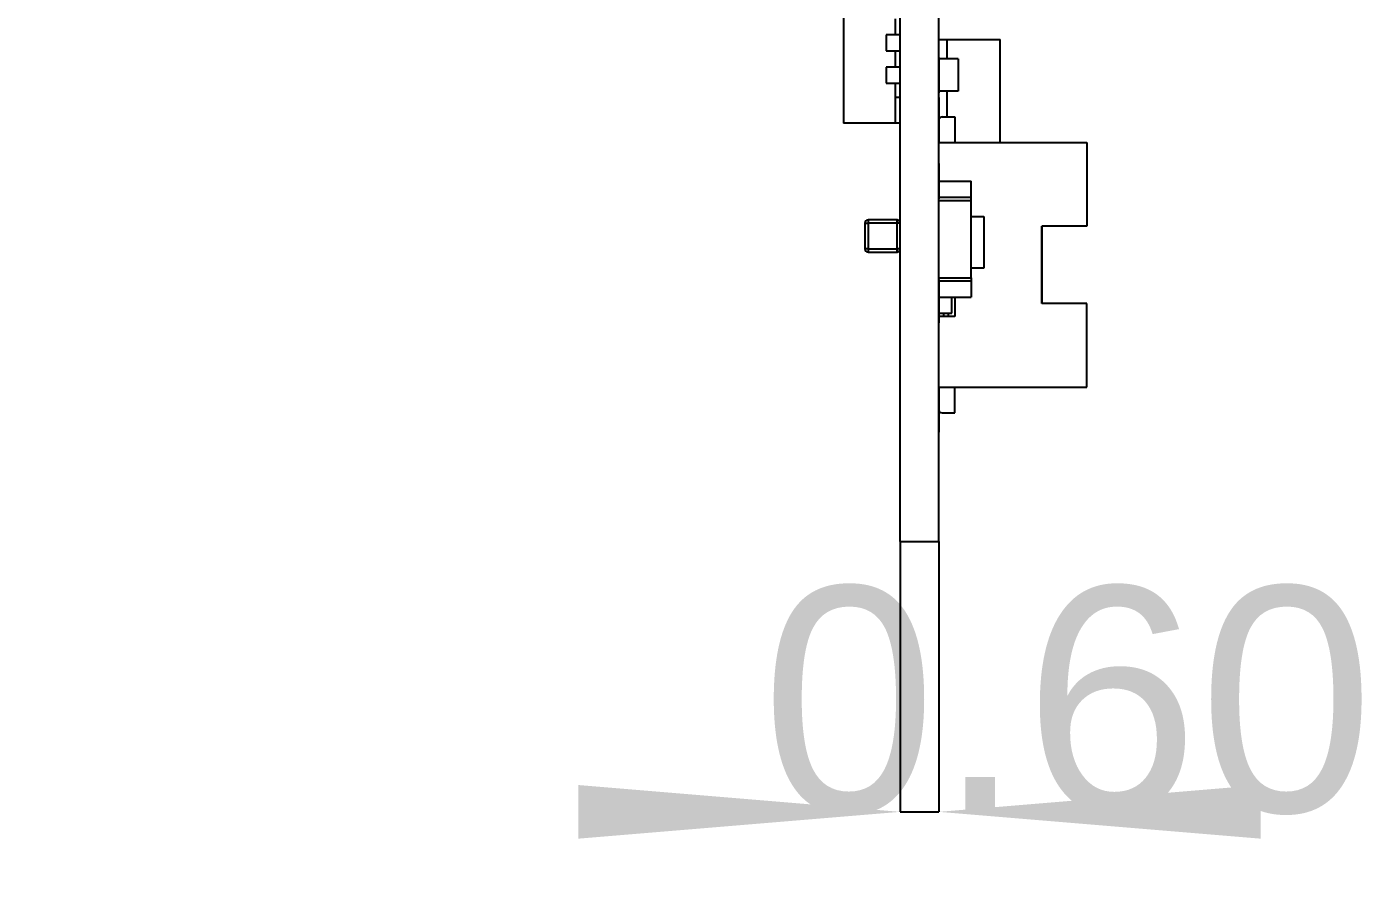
# Model space of a CAD drawing. Extents: x 96.2 to 162, y 92.1 to 129.5.
# Drawn here: x 139.9 to 160.71, y 92.11 to 105.4 of the extents above; entities that cross this region are included whole.
import ezdxf
from ezdxf.enums import TextEntityAlignment as Align

# ---------------------------------------------------------------- set-up
doc = ezdxf.new("R2010")
doc.units = 0
doc.layers.get('0').update_dxf_attribs({"linetype": 'CONTINUOUS'})
for name, color, linetype in [('Dimension004', 7, 'CONTINUOUS'), ('Dimension009', 7, 'CONTINUOUS'), ('ProjItem011', 7, 'CONTINUOUS')]:
    doc.layers.add(name, color=color, linetype=linetype)
doc.styles.get("Standard").update_dxf_attribs({"font": 'arial.ttf'})
doc.dimstyles.get("Standard").update_dxf_attribs({"dimscale": 0, "dimtxt": 2.5, "dimasz": 2.5, "dimexe": 1.25, "dimexo": 0.625, "dimtad": 1, "dimtxsty": 'STANDARD', "dimcen": 2.5, "dimazin": 3, "dimtfac": 1, "dimtmove": 0, "dimatfit": 3})

# ---------------------------------------------------------------- blocks, each defined once
blk = doc.blocks.new('*Dimension004')
at = {"color": 0}
for points in [[(128.238, 106.173), (128.238, 105.339), (133.238, 105.756)], [(139.738, 106.173), (139.738, 105.339), (134.738, 105.756)]]:
    blk.add_solid(points, dxfattribs=at)
at = {"layer": 'Dimension004'}
for p, q in [((133.238, 98.9), (133.238, 105.756)), ((134.738, 105.756), (133.238, 105.756)), ((134.738, 98.9), (134.738, 105.756))]:
    blk.add_line(p, q, dxfattribs=at)
blk.add_text('1.50', height=3.5, dxfattribs=at).set_placement((136.434, 105.756), align=Align.CENTER)
blk = doc.blocks.new('*Dimension009')
at = {"color": 0}
for points in [[(148.468, 92.7833), (148.468, 93.6167), (153.468, 93.2)], [(159.068, 92.7833), (159.068, 93.6167), (154.068, 93.2)]]:
    blk.add_solid(points, dxfattribs=at)
at = {"layer": 'Dimension009'}
for p, q in [((153.468, 97.4), (153.468, 93.2)), ((154.068, 97.4), (154.068, 93.2)), ((153.468, 93.2), (154.068, 93.2))]:
    blk.add_line(p, q, dxfattribs=at)
blk.add_text('0.60', height=3.5, dxfattribs=at).set_placement((156.069, 93.2), align=Align.CENTER)

msp = doc.modelspace()

# ---------------------------------------------------------------- linework, layer by layer
at = {"layer": 'ProjItem011'}
for p, q in [((152.588, 110.9), (152.588, 103.9)), ((153.468, 97.4), (153.468, 105.8)), ((154.068, 97.4), (154.068, 105.8)), ((153.388, 105.525), (153.388, 105.275)), ((153.248, 105.275), (153.248, 105.025)), ((153.388, 105.275), (153.248, 105.275)), ((153.467, 105.275), (153.388, 105.275)), ((153.467, 105.29), (153.467, 105.29)), ((153.467, 105.29), (153.467, 105.29)), ((153.468, 105.275), (153.467, 105.275)), ((153.467, 105.052), (153.467, 105.248)), ((153.467, 105.052), (153.467, 105.248)), ((153.467, 105.248), (153.467, 105.248)), ((154.068, 105.2), (154.198, 105.2)), ((154.198, 105.2), (155.018, 105.2)), ((154.198, 104.9), (154.198, 105.2)), ((155.018, 103.6), (155.018, 105.2)), ((153.248, 105.025), (153.388, 105.025)), ((153.388, 105.025), (153.388, 104.775)), ((153.388, 105.025), (153.467, 105.025)), ((153.467, 105.052), (153.467, 105.052)), ((153.467, 105.025), (153.468, 105.025)), ((153.467, 105.01), (153.467, 105.01)), ((154.068, 104.925), (154.068, 104.925)), ((154.068, 104.925), (154.068, 104.375)), ((154.068, 104.925), (154.068, 104.375)), ((154.368, 104.9), (154.068, 104.9)), ((154.068, 104.9), (154.068, 104.9)), ((154.368, 104.9), (154.368, 104.4)), ((153.248, 104.775), (153.248, 104.525)), ((153.388, 104.775), (153.248, 104.775)), ((153.467, 104.775), (153.388, 104.775)), ((153.467, 104.79), (153.467, 104.79)), ((153.467, 104.79), (153.467, 104.79)), ((153.468, 104.775), (153.467, 104.775)), ((153.467, 104.552), (153.467, 104.748)), ((153.467, 104.552), (153.467, 104.748)), ((153.467, 104.748), (153.467, 104.748)), ((153.248, 104.525), (153.388, 104.525)), ((153.388, 104.525), (153.388, 103.9)), ((153.388, 104.525), (153.467, 104.525)), ((153.467, 104.552), (153.467, 104.552)), ((153.467, 104.525), (153.468, 104.525)), ((153.467, 104.51), (153.467, 104.51)), ((153.467, 104.3), (153.388, 104.3)), ((153.467, 104.35), (153.467, 104.35)), ((153.467, 104.35), (153.467, 104.35)), ((153.467, 104.35), (153.467, 104.35)), ((153.467, 104.35), (153.467, 104.35)), ((153.467, 104.35), (153.467, 104.35)), ((153.467, 104.35), (153.467, 104.35)), ((153.467, 104.35), (153.467, 104.35)), ((153.467, 104.35), (153.467, 104.35)), ((153.467, 104.35), (153.467, 104.35)), ((153.467, 104.35), (153.467, 104.35)), ((153.467, 104.35), (153.467, 104.35)), ((153.467, 104.35), (153.467, 104.35)), ((153.467, 104.35), (153.467, 104.35)), ((153.467, 103.542), (153.467, 104.308)), ((153.467, 103.542), (153.467, 104.308)), ((153.467, 104.308), (153.467, 104.308)), ((153.468, 104.3), (153.467, 104.3)), ((154.368, 104.4), (154.068, 104.4)), ((154.068, 104.4), (154.068, 104.4)), ((154.068, 104.375), (154.068, 104.375)), ((154.068, 104.3), (154.068, 104.3)), ((154.068, 104.3), (154.068, 103.6)), ((154.068, 104.3), (154.068, 103.6)), ((154.198, 104), (154.198, 104.4)), ((153.388, 103.9), (152.588, 103.9)), ((153.467, 103.9), (153.388, 103.9)), ((153.468, 103.9), (153.467, 103.9)), ((154.118, 104), (154.318, 104)), ((154.318, 104), (154.318, 103.6)), ((153.467, 103.542), (153.467, 103.542)), ((153.467, 103.5), (153.467, 103.5)), ((154.068, 103.6), (156.368, 103.6)), ((156.368, 103.6), (156.368, 102.3)), ((153.467, 103.25), (153.467, 103.25)), ((154.068, 103.275), (154.068, 103.275)), ((154.068, 103.275), (154.068, 102.725)), ((154.068, 103.275), (154.068, 102.725)), ((154.068, 103), (154.068, 103)), ((154.068, 103), (154.568, 103)), ((154.568, 102.75), (154.568, 103)), ((154.068, 102.75), (154.068, 102.75)), ((154.068, 102.75), (154.568, 102.75)), ((154.068, 102.7), (154.568, 102.7)), ((154.568, 102.7), (154.568, 102.75)), ((154.568, 101.5), (154.568, 102.7)), ((153.418, 102.4), (152.968, 102.4)), ((153.418, 102.4), (152.968, 102.4)), ((153.418, 102.4), (152.968, 102.4)), ((153.418, 102.4), (152.968, 102.4)), ((153.418, 102.4), (152.968, 102.4)), ((153.418, 102.4), (152.968, 102.4)), ((153.418, 102.4), (152.968, 102.4)), ((153.418, 102.4), (152.968, 102.4)), ((153.418, 102.4), (152.968, 102.4)), ((153.418, 102.4), (152.968, 102.4)), ((153.467, 101.85), (153.467, 102.45)), ((153.467, 102.45), (153.467, 102.45)), ((153.467, 101.85), (153.467, 102.45)), ((154.568, 102.45), (154.768, 102.45)), ((154.768, 102.45), (154.768, 101.65)), ((152.918, 102.35), (152.918, 101.95)), ((152.918, 102.35), (152.918, 101.95)), ((152.918, 102.35), (152.918, 101.95)), ((152.968, 102.35), (152.968, 101.95)), ((152.968, 102.35), (152.968, 101.95)), ((153.418, 102.35), (152.968, 102.35)), ((153.418, 102.35), (152.968, 102.35)), ((152.968, 102.35), (152.968, 101.95)), ((153.418, 102.35), (152.968, 102.35)), ((153.418, 101.95), (153.418, 102.35)), ((153.418, 101.95), (153.418, 102.35)), ((153.418, 101.95), (153.418, 102.35)), ((155.668, 101.1), (155.668, 102.3)), ((156.368, 102.3), (155.668, 102.3)), ((155.668, 102.3), (155.668, 101.1)), ((152.968, 101.95), (153.418, 101.95)), ((152.968, 101.95), (153.418, 101.95)), ((152.968, 101.95), (153.418, 101.95)), ((152.968, 101.9), (153.418, 101.9)), ((152.968, 101.9), (153.418, 101.9)), ((152.968, 101.9), (153.418, 101.9)), ((152.968, 101.9), (153.418, 101.9)), ((152.968, 101.9), (153.418, 101.9)), ((152.968, 101.9), (153.418, 101.9)), ((152.968, 101.9), (153.418, 101.9)), ((152.968, 101.9), (153.418, 101.9)), ((152.968, 101.9), (153.418, 101.9)), ((152.968, 101.9), (153.418, 101.9)), ((153.467, 101.85), (153.467, 101.85)), ((154.768, 101.65), (154.568, 101.65)), ((154.068, 101.5), (154.568, 101.5)), ((154.068, 101.475), (154.068, 100.925)), ((154.068, 101.475), (154.068, 100.925)), ((154.068, 101.45), (154.068, 101.45)), ((154.068, 101.45), (154.568, 101.45)), ((154.568, 101.5), (154.568, 101.45)), ((154.568, 101.45), (154.568, 101.2)), ((154.068, 101.2), (154.068, 101.2)), ((154.068, 101.2), (154.568, 101.2)), ((154.268, 100.95), (154.268, 101.2)), ((154.318, 101.2), (154.318, 100.9)), ((154.068, 100.95), (154.068, 100.95)), ((154.068, 100.95), (154.268, 100.95)), ((154.143, 100.9), (154.143, 100.95)), ((154.218, 100.9), (154.218, 100.95)), ((156.368, 101.1), (155.668, 101.1)), ((156.368, 99.8), (156.368, 101.1)), ((154.068, 100.925), (154.068, 100.8)), ((154.068, 100.925), (154.068, 100.8)), ((154.068, 100.925), (154.068, 100.925)), ((154.318, 100.9), (154.068, 100.9)), ((154.068, 100.9), (154.068, 100.9)), ((154.068, 100.8), (154.068, 100.8)), ((154.068, 99.8), (156.368, 99.8)), ((154.068, 99.8), (154.068, 99.1)), ((154.068, 99.8), (154.068, 99.1)), ((154.318, 99.4), (154.318, 99.8)), ((154.118, 99.4), (154.318, 99.4)), ((154.068, 99.1), (154.068, 99.1)), ((153.468, 97.4), (154.068, 97.4))]:
    msp.add_line(p, q, dxfattribs=at)
for centre, start, end in [((154.118, 103.95), 90, 175.191), ((154.118, 103.95), 179.638, 180), ((152.968, 102.35), 90, 180), ((152.968, 102.35), 90, 180), ((152.968, 102.35), 90, 180), ((152.968, 102.35), 90, 180), ((152.968, 102.35), 90, -180), ((152.968, 102.35), 90, 180), ((152.968, 102.35), 90, -180), ((152.968, 102.35), 90, 180), ((153.418, 102.35), 4.8088, 90), ((153.418, 102.35), 4.8088, 90), ((153.418, 102.35), 4.8088, 90), ((153.418, 102.35), 4.8088, 90), ((153.418, 102.35), 4.8088, 90), ((153.418, 102.35), 4.8088, 90), ((153.418, 102.35), 4.8088, 90), ((153.418, 102.35), 4.8088, 90), ((153.418, 102.35), 4.8088, 90), ((153.418, 102.35), 0, 0.3624), ((153.418, 102.35), 0, 0.3624), ((153.418, 102.35), 0, 0.3624), ((153.418, 102.35), 0, 0.3624), ((153.418, 102.35), 0, 0.3624), ((153.418, 102.35), 0, 0.3624), ((153.418, 102.35), 0, 0.3624), ((153.418, 102.35), 0, 0.3624), ((153.418, 102.35), 0, 0.3624), ((152.968, 101.95), 180, -90), ((152.968, 101.95), -180, -90), ((152.968, 101.95), -180, -90), ((152.968, 101.95), -180, -90), ((152.968, 101.95), -180, -90), ((152.968, 101.95), 180, -90), ((152.968, 101.95), 180, -90), ((152.968, 101.95), 180, -90), ((153.418, 101.95), -90, -4.8088), ((153.418, 101.95), -90, -4.8088), ((153.418, 101.95), -90, -4.8088), ((153.418, 101.95), -90, -4.8088), ((153.418, 101.95), -90, -4.8088), ((153.418, 101.95), -90, -4.8088), ((153.418, 101.95), -90, -4.8088), ((153.418, 101.95), -0.3624, 0), ((153.418, 101.95), -0.3624, 0), ((153.418, 101.95), -0.3624, 0), ((153.418, 101.95), -0.3624, 0), ((153.418, 101.95), -0.3624, 0), ((153.418, 101.95), -0.3624, 0), ((153.418, 101.95), -0.3624, 0), ((154.118, 99.45), 180, -179.638), ((154.118, 99.45), -175.191, -90)]:
    msp.add_arc(centre, 0.05, start, end, dxfattribs=at)
for points, degree in [([(153.467, 105.248), (153.467, 105.27), (153.467, 105.29), (153.467, 105.29)], 3), ([(153.467, 105.248), (153.467, 105.27), (153.467, 105.29), (153.467, 105.29)], 3), ([(153.467, 105.01), (153.467, 105.01), (153.467, 105.03), (153.467, 105.052)], 3), ([(153.467, 105.01), (153.467, 105.01), (153.467, 105.03), (153.467, 105.052)], 3), ([(153.467, 104.748), (153.467, 104.77), (153.467, 104.79), (153.467, 104.79)], 3), ([(153.467, 104.748), (153.467, 104.77), (153.467, 104.79), (153.467, 104.79)], 3), ([(153.467, 104.51), (153.467, 104.51), (153.467, 104.53), (153.467, 104.552)], 3), ([(153.467, 104.51), (153.467, 104.51), (153.467, 104.53), (153.467, 104.552)], 3), ([(153.467, 104.308), (153.467, 104.33), (153.467, 104.35), (153.467, 104.35)], 3), ([(153.467, 104.308), (153.467, 104.33), (153.467, 104.35), (153.467, 104.35)], 3), ([(153.467, 103.5), (153.467, 103.5), (153.467, 103.52), (153.467, 103.542)], 3), ([(153.467, 103.5), (153.467, 103.5), (153.467, 103.52), (153.467, 103.542)], 3), ([(153.467, 103.25), (153.467, 103.249), (153.467, 103.348), (153.467, 103.5)], 3), ([(153.467, 103.25), (153.467, 103.249), (153.467, 103.348), (153.467, 103.5)], 3), ([(152.968, 102.4), (152.968, 102.401), (152.968, 102.377), (152.968, 102.35)], 3), ([(152.968, 102.4), (152.968, 102.401), (152.968, 102.377), (152.968, 102.35)], 3), ([(152.968, 102.4), (152.968, 102.401), (152.968, 102.377), (152.968, 102.35)], 3), ([(153.418, 102.35), (153.418, 102.377), (153.418, 102.401), (153.418, 102.4)], 3), ([(153.418, 102.35), (153.418, 102.377), (153.418, 102.401), (153.418, 102.4)], 3), ([(153.418, 102.35), (153.418, 102.377), (153.418, 102.401), (153.418, 102.4)], 3), ([(152.918, 102.35), (152.917, 102.35), (152.941, 102.35), (152.968, 102.35)], 3), ([(152.918, 102.35), (152.917, 102.35), (152.941, 102.35), (152.968, 102.35)], 3), ([(152.918, 102.35), (152.917, 102.35), (152.941, 102.35), (152.968, 102.35)], 3), ([(153.467, 102.35), (153.466, 102.35), (153.443, 102.35), (153.418, 102.35)], 3), ([(153.467, 102.35), (153.466, 102.35), (153.443, 102.35), (153.418, 102.35)], 3), ([(153.467, 102.35), (153.466, 102.35), (153.443, 102.35), (153.418, 102.35)], 3), ([(153.468, 102.35), (153.467, 102.35)], 1), ([(153.468, 102.35), (153.467, 102.35)], 1), ([(153.468, 102.35), (153.467, 102.35)], 1), ([(152.968, 101.95), (152.941, 101.95), (152.917, 101.95), (152.918, 101.95)], 3), ([(152.968, 101.95), (152.941, 101.95), (152.917, 101.95), (152.918, 101.95)], 3), ([(152.968, 101.95), (152.941, 101.95), (152.917, 101.95), (152.918, 101.95)], 3), ([(152.968, 101.95), (152.968, 101.923), (152.968, 101.899), (152.968, 101.9)], 3), ([(152.968, 101.95), (152.968, 101.923), (152.968, 101.899), (152.968, 101.9)], 3), ([(152.968, 101.95), (152.968, 101.923), (152.968, 101.899), (152.968, 101.9)], 3), ([(153.418, 101.9), (153.418, 101.899), (153.418, 101.923), (153.418, 101.95)], 3), ([(153.467, 101.95), (153.466, 101.95), (153.443, 101.95), (153.418, 101.95)], 3), ([(153.418, 101.9), (153.418, 101.899), (153.418, 101.923), (153.418, 101.95)], 3), ([(153.467, 101.95), (153.466, 101.95), (153.443, 101.95), (153.418, 101.95)], 3), ([(153.418, 101.9), (153.418, 101.899), (153.418, 101.923), (153.418, 101.95)], 3), ([(153.467, 101.95), (153.466, 101.95), (153.443, 101.95), (153.418, 101.95)], 3), ([(153.468, 101.95), (153.467, 101.95)], 1), ([(153.468, 101.95), (153.467, 101.95)], 1), ([(153.468, 101.95), (153.467, 101.95)], 1)]:
    msp.add_open_spline(points, degree=degree, dxfattribs=at)

# ---------------------------------------------------------------- dimensions: what is measured, and where the dimension line sits
at = {"layer": 'Dimension004'}
dim = msp.add_linear_dim(base=(136.434, 105.756), p1=(134.738, 98.9), p2=(133.238, 98.9), text='1.50', dimstyle='STANDARD', dxfattribs=at)
dim.commit()
dim.dimension.update_dxf_attribs({"geometry": '*Dimension004', "text_midpoint": (136.434, 100.756)})
at = {"layer": 'Dimension009'}
dim = msp.add_linear_dim(base=(156.069, 93.2), p1=(153.468, 97.4), p2=(154.068, 97.4), text='0.60', dimstyle='STANDARD', dxfattribs=at)
dim.commit()
dim.dimension.update_dxf_attribs({"geometry": '*Dimension009', "text_midpoint": (156.069, 98.2)})

doc.saveas('drawing.dxf')
